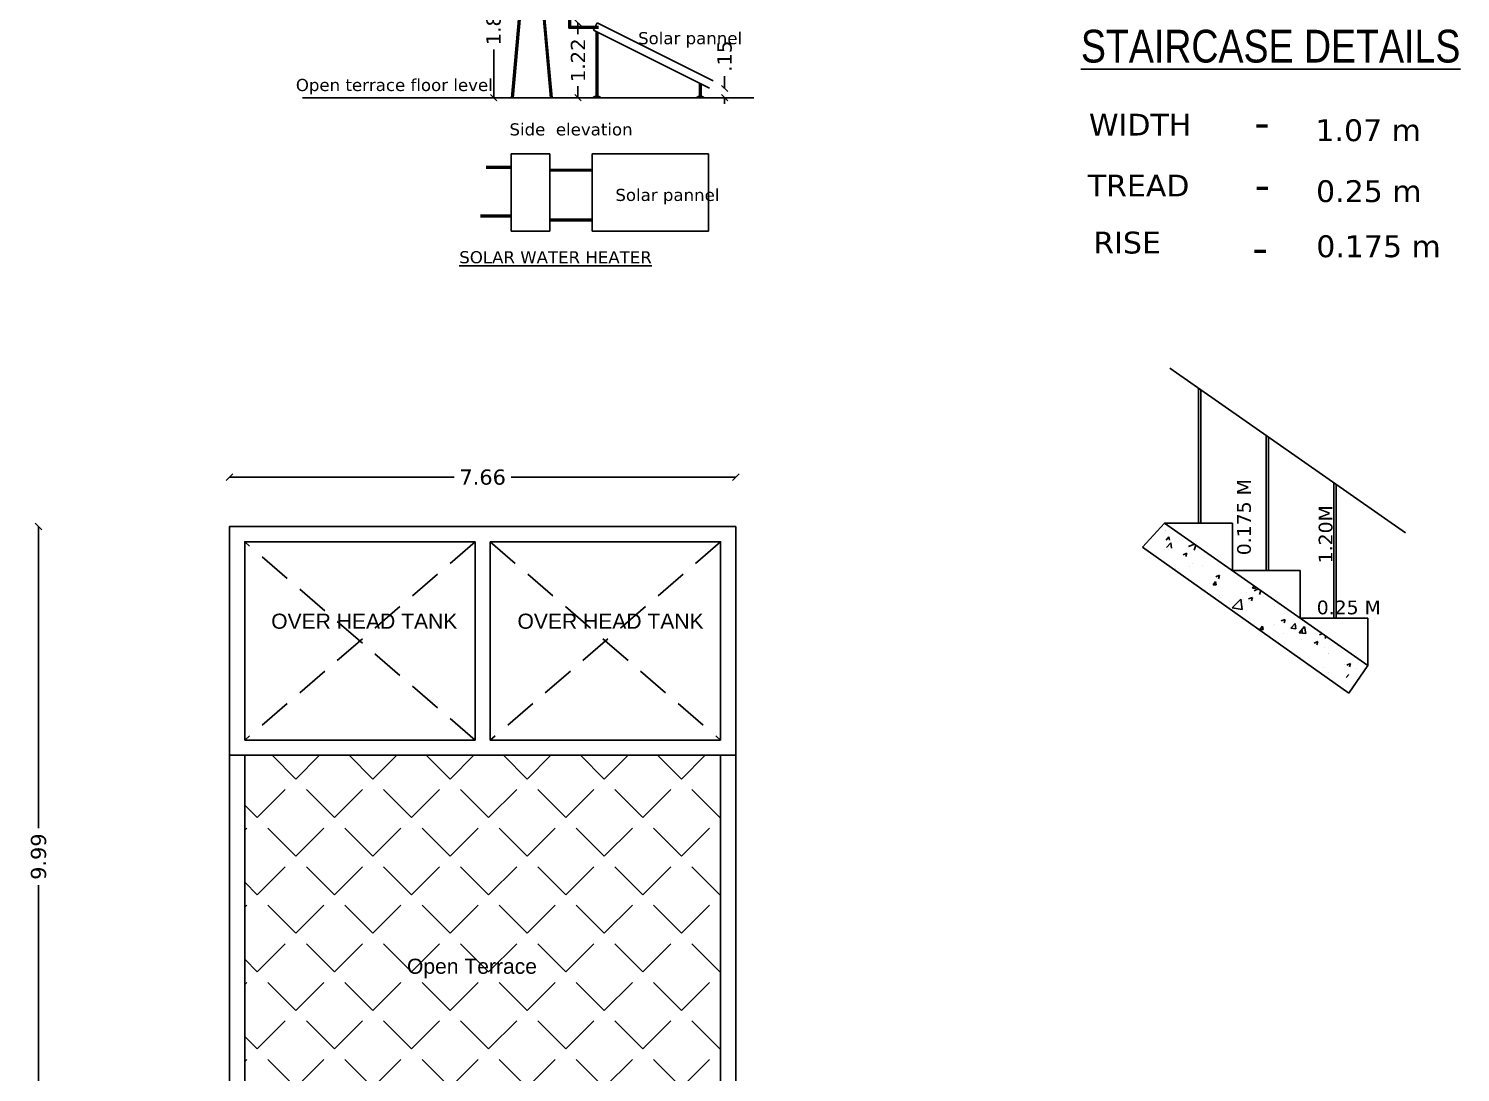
# Model space of a CAD drawing. Header units: metres. Extents: x 1161 to 1456, y 119 to 208.
# Drawn here: x 1353.4 to 1375.06, y 147.69 to 163.48 of the extents above; entities that cross this region are included whole.
import ezdxf

# ---------------------------------------------------------------- set-up
doc = ezdxf.new("R2010")
doc.units = ezdxf.units.M
doc.header["$MEASUREMENT"] = 0
doc.header["$PDMODE"] = 1
doc.header["$PDSIZE"] = -5
doc.linetypes.add('DASHED', pattern=[0.75, 0.5, -0.25])
doc.layers.add('HAT', color=9, linetype='Continuous', lineweight=15)
doc.styles.add('100sc mnt', font='arial.ttf', dxfattribs={"height": 12})
doc.styles.add('BOUND1', font='times.ttf')
doc.styles.add('HANDWRITE', font='ARIALN.TTF')
doc.styles.get("Standard").update_dxf_attribs({"font": 'verdana.ttf'})
doc.dimstyles.new('app', dxfattribs={"dimtxt": 0.23, "dimasz": 0.1, "dimexe": 0.18, "dimexo": 0.0625, "dimgap": 0.09, "dimtad": 0, "dimzin": 0, "dimdsep": 46, "dimtxsty": 'Standard', "dimblk": 'OBLIQUE', "dimcen": 0.09, "dimse1": 1, "dimse2": 1, "dimclrd": 8, "dimclre": 8, "dimclrt": 6, "dimadec": 0, "dimazin": 0, "dimtfac": 1, "dimtofl": 0, "dimtmove": 0, "dimatfit": 3, "dimfxl": 0, "dimtolj": 1, "dimtzin": 0, "dimarcsym": 0})

# ---------------------------------------------------------------- blocks, each defined once
blk = doc.blocks.new('_Oblique')
at = {"layer": 'HAT', "color": 0, "linetype": 'Continuous', "lineweight": -2}
blk.add_line((-0.5, -0.5), (0.5, 0.5), dxfattribs=at)
blk = doc.blocks.new('A$C52DA3787')
for p, q in [((-0.121, 1.534), (-0.666, 1.534)), ((-0.147, 1.508), (-0.666, 1.508)), ((-0.147, 1.508), (-0.147, 0.099)), ((-0.121, 1.534), (-0.121, 0.099)), ((-0.76, 0.976), (-0.76, 0.785)), ((-0.734, 0.976), (-0.734, 0.759)), ((-0.76, 0.785), (-1.211, 0.785)), ((-0.734, 0.759), (-1.211, 0.759)), ((0.328, 0.125), (-0.147, 0.125)), ((0.328, 0.099), (-0.147, 0.099)), ((0.292, 0.035), (0.292, -0.994)), ((0.318, 0.035), (0.318, -0.994)), ((1.956, -0.992), (1.956, -0.784)), ((1.982, -0.992), (1.982, -0.797)), ((0.172, -1.02), (0.39, -1.02)), ((1.837, -1.02), (2.055, -1.02)), ((-1.073, -2.124), (-1.477, -2.124)), ((-1.073, -2.15), (-1.477, -2.15)), ((-0.451, -2.173), (0.23, -2.173)), ((-0.451, -2.198), (0.23, -2.198)), ((-1.073, -2.909), (-1.567, -2.909)), ((-1.073, -2.935), (-1.567, -2.935)), ((-0.451, -2.972), (0.23, -2.972)), ((-0.451, -2.998), (0.23, -2.998))]:
    blk.add_line(p, q)
at = {"ltscale": 10}
for p, q in [((-1.356, 0.976), (-1.356, 0.593)), ((-0.886, 1.008), (-1.067, -1.02)), ((-0.861, 0.998), (-1.041, -1.02)), ((-0.624, 0.998), (-0.444, -1.02)), ((-0.599, 1.008), (-0.417, -1.02)), ((0, 0.185), (0, 0)), ((0.307, 0.185), (0.249, 0.069)), ((0.249, 0.069), (2.115, -0.864)), ((0.307, 0.185), (2.173, -0.748)), ((-1.356, -1.02), (-1.356, -0.242)), ((2.358, -0.871), (2.358, -0.671)), ((0, -1.02), (0, -0.835)), ((2.828, -1.02), (-4.429, -1.02)), ((2.358, -1.02), (2.358, -1.12)), ((-1.073, -1.923), (-1.073, -3.167)), ((-0.451, -1.923), (-1.073, -1.923)), ((-0.451, -1.923), (-0.451, -3.167)), ((0.23, -3.167), (0.23, -1.923)), ((0.23, -1.923), (2.096, -1.923)), ((2.096, -1.923), (2.096, -3.167)), ((-0.451, -3.167), (-1.073, -3.167)), ((2.096, -3.167), (0.23, -3.167))]:
    blk.add_line(p, q, dxfattribs=at)
for radius in [0.337, 0.311]:
    blk.add_circle((-0.742, 1.313), radius, dxfattribs=at)
blk.add_arc((-0.666, 1.521), 0.013, 90, 270)
for centre in [(0.303, -1.069), (1.967, -1.069)]:
    blk.add_arc(centre, 0.0765, 40.5596, 139.4404, dxfattribs=at)
at = {"ltscale": 10, "xscale": 0.1, "yscale": 0.1, "zscale": 0.1}
for p, rotation in [((-1.356, 0.976), 90), ((0, 0.185), 90), ((2.358, -0.871), 270), ((-1.356, -1.02), 270), ((0, -1.02), 270), ((2.358, -1.02), 90)]:
    blk.add_blockref('_Oblique', p, dxfattribs=dict(at, rotation=rotation))
for s, p in [('Heat water tank', (-2.641, 1.36)), ('Solar pannel', (0.966, -0.159)), ('Open terrace floor level', (-4.537, -0.912)), ('Side  elevation', (-1.102, -1.626)), ('Solar pannel', (0.601, -2.68)), ('%%USOLAR WATER HEATER', (-1.909, -3.682))]:
    blk.add_text(s, height=0.19437).set_placement(p)
at = {"ltscale": 10, "char_height": 0.23, "attachment_point": 5, "rotation": 90}
for s, insert in [('\\A1;1.80', (-1.356, 0.175)), ('\\A1;1.22', (0, -0.417)), ('\\A1;.15', (2.358, -0.353))]:
    blk.add_mtext(s, dxfattribs=dict(at, insert=insert))
blk = doc.blocks.new('A$C471052C9')
for p, q in [((1.179, -0.825), (-1.179, 0.825)), ((-0.892, -0.728), (-0.892, 0.624)), ((-0.87, -0.728), (-0.87, 0.609)), ((-0.214, -1.202), (-0.214, 0.15)), ((-0.192, -1.202), (-0.192, 0.135)), ((0.464, -1.677), (0.464, -0.325)), ((0.486, -1.677), (0.486, -0.34)), ((-1.231, -0.728), (-1.451, -0.968)), ((-1.231, -0.728), (-0.553, -0.728)), ((0.803, -2.152), (-1.231, -0.728)), ((-0.553, -0.728), (-0.553, -1.202)), ((-1.451, -0.968), (0.613, -2.43)), ((-0.553, -1.202), (0.125, -1.202)), ((0.125, -1.202), (0.125, -1.677)), ((0.125, -1.677), (0.803, -1.677)), ((0.803, -1.677), (0.803, -2.152)), ((0.803, -2.152), (0.613, -2.43))]:
    blk.add_line(p, q)
at = {"linetype": 'Continuous'}
for p, q in [((-1.224, -0.804), (-1.224, -0.804)), ((-1.221, -0.802), (-1.221, -0.802)), ((-1.231, -0.987), (-1.231, -0.987)), ((-1.216, -0.896), (-1.19, -0.864)), ((-1.212, -0.97), (-1.169, -0.925)), ((-1.183, -0.898), (-1.19, -0.864)), ((-1.187, -0.995), (-1.187, -0.995)), ((-1.163, -0.977), (-1.169, -0.925)), ((-0.991, -0.961), (-0.931, -0.938)), ((-0.946, -0.946), (-0.946, -0.946)), ((-0.936, -0.998), (-0.919, -0.946)), ((-1.046, -1.043), (-1.007, -1.029)), ((-1.018, -1.062), (-1.007, -1.029)), ((-0.952, -1.128), (-0.952, -1.128)), ((-1.124, -1.184), (-1.124, -1.184)), ((-0.985, -1.165), (-0.985, -1.165)), ((-0.848, -1.147), (-0.848, -1.147)), ((-0.718, -1.264), (-0.68, -1.249)), ((-0.691, -1.283), (-0.68, -1.249)), ((-0.677, -1.272), (-0.677, -1.272)), ((-0.959, -1.311), (-0.959, -1.311)), ((-0.784, -1.336), (-0.784, -1.336)), ((-0.746, -1.343), (-0.72, -1.311)), ((-0.746, -1.343), (-0.714, -1.346)), ((-0.714, -1.346), (-0.72, -1.311)), ((-0.438, -1.291), (-0.438, -1.291)), ((-0.407, -1.42), (-0.407, -1.42)), ((-0.353, -1.377), (-0.335, -1.355)), ((-0.353, -1.377), (-0.32, -1.38)), ((-0.336, -1.403), (-0.291, -1.386)), ((-0.32, -1.38), (-0.323, -1.363)), ((-0.281, -1.44), (-0.268, -1.402)), ((-0.684, -1.455), (-0.684, -1.455)), ((-0.582, -1.507), (-0.582, -1.507)), ((-0.554, -1.576), (-0.468, -1.487)), ((-0.456, -1.591), (-0.468, -1.487)), ((-0.445, -1.489), (-0.445, -1.489)), ((-0.391, -1.485), (-0.352, -1.47)), ((-0.363, -1.504), (-0.352, -1.47)), ((-0.237, -1.462), (-0.237, -1.462)), ((-0.129, -1.561), (-0.129, -1.561)), ((-0.554, -1.576), (-0.456, -1.591)), ((-0.414, -1.603), (-0.414, -1.603)), ((-0.381, -1.678), (-0.381, -1.678)), ((-0.063, -1.706), (-0.025, -1.691)), ((-0.036, -1.724), (-0.025, -1.691)), ((-0.035, -1.632), (-0.035, -1.632)), ((0.146, -1.705), (0.146, -1.705)), ((-0.277, -1.79), (-0.25, -1.758)), ((-0.277, -1.79), (-0.244, -1.793)), ((-0.244, -1.793), (-0.25, -1.758)), ((-0.179, -1.849), (-0.179, -1.849)), ((-0.143, -1.75), (-0.143, -1.75)), ((-0.135, -1.744), (-0.135, -1.744)), ((-0.042, -1.831), (-0.042, -1.831)), ((0.032, -1.777), (0.075, -1.732)), ((0.032, -1.777), (0.081, -1.784)), ((0.081, -1.784), (0.075, -1.732)), ((0.117, -1.824), (0.17, -1.761)), ((0.117, -1.824), (0.182, -1.83)), ((0.15, -1.827), (0.143, -1.793)), ((0.166, -1.803), (0.166, -1.803)), ((0.182, -1.83), (0.17, -1.761)), ((0.319, -1.845), (0.348, -1.833)), ((0.374, -1.881), (0.382, -1.857)), ((0.14, -1.888), (0.14, -1.888)), ((0.264, -1.927), (0.303, -1.912)), ((0.292, -1.945), (0.303, -1.912)), ((0.368, -1.974), (0.368, -1.974)), ((0.505, -1.956), (0.505, -1.956)), ((0.133, -2.071), (0.133, -2.071)), ((0.41, -2.036), (0.41, -2.036)), ((0.414, -2.033), (0.414, -2.033)), ((0.569, -2.145), (0.569, -2.145)), ((0.592, -2.148), (0.63, -2.133)), ((0.619, -2.166), (0.63, -2.133)), ((0.361, -2.172), (0.361, -2.172)), ((0.404, -2.218), (0.404, -2.218)), ((0.586, -2.271), (0.613, -2.24)), ((0.689, -2.177), (0.689, -2.177))]:
    blk.add_line(p, q, dxfattribs=at)
for s, height, p in [('               0.175 M', 0.13716, (-0.368, -1.945)), ('1.20M', 0.1372, (0.448, -1.129))]:
    blk.add_text(s, height=height, rotation=90).set_placement(p)
blk.add_text('               0.25 M', height=0.13716).set_placement((-0.606, -1.639))
blk = doc.blocks.new('*D107')
at = {"color": 8, "lineweight": -2}
for p, q in [((1356.443, 156.697), (1359.844, 156.697)), ((1364.103, 156.697), (1360.702, 156.697))]:
    blk.add_line(p, q, dxfattribs=at)
at = {"layer": 'DEFPOINTS', "color": 0}
for p in [(1356.443, 156.697), (1356.443, 155.95), (1364.103, 155.95)]:
    blk.add_point(p, dxfattribs=at)
at = {"color": 8, "lineweight": -2, "xscale": 0.1, "yscale": 0.1, "zscale": 0.1, "rotation": 180}
blk.add_blockref('_Oblique', (1356.443, 156.697), dxfattribs=at)
at = {"color": 8, "lineweight": -2, "xscale": 0.1, "yscale": 0.1, "zscale": 0.1}
blk.add_blockref('_Oblique', (1364.103, 156.697), dxfattribs=at)
at = {"color": 6, "insert": (1360.273, 156.697), "char_height": 0.23, "attachment_point": 5}
blk.add_mtext('\\A1;7.66', dxfattribs=at)
blk = doc.blocks.new('*D109')
at = {"color": 8, "lineweight": -2}
for p, q in [((1353.555, 155.95), (1353.555, 151.386)), ((1353.555, 145.962), (1353.555, 150.526))]:
    blk.add_line(p, q, dxfattribs=at)
at = {"layer": 'DEFPOINTS', "color": 0}
for p in [(1353.555, 155.95), (1356.443, 155.95), (1358.233, 145.962)]:
    blk.add_point(p, dxfattribs=at)
at = {"color": 8, "lineweight": -2, "xscale": 0.1, "yscale": 0.1, "zscale": 0.1}
for p, rotation in [((1353.555, 155.95), 90), ((1353.555, 145.962), 270)]:
    blk.add_blockref('_Oblique', p, dxfattribs=dict(at, rotation=rotation))
at = {"color": 6, "insert": (1353.555, 150.956), "char_height": 0.23, "attachment_point": 5, "rotation": 90}
blk.add_mtext('\\A1;9.99', dxfattribs=at)

msp = doc.modelspace()

# ---------------------------------------------------------------- hatches: boundary and pattern name
h = msp.add_hatch()
h.set_pattern_fill('ANGLE', color=256, scale=3, angle=45)
h.set_pattern_definition([(45, (1796.1348, -2925.69444), (-0.5833631, 0.5833631), [0.6, -0.225]), (135, (1796.1348, -2925.69444), (-0.5833631, -0.5833631), [0.6, -0.225])])
h.paths.add_polyline_path([(1358.9836, 146.161), (1359.6274, 146.161), (1359.6274, 146.5731), (1358.9836, 146.5731)], flags=24)
h.paths.add_polyline_path([(1361.9164, 146.1627), (1362.5602, 146.1627), (1362.5602, 146.5749), (1361.9164, 146.5749)], flags=24)
h.paths.add_polyline_path([(1360.9297, 144.6398), (1360.9297, 145.2836), (1360.5176, 145.2836), (1360.5176, 144.6398)], flags=24)
h.paths.add_polyline_path([(1357.0068, 146.1627), (1357.6506, 146.1627), (1357.6506, 146.5748), (1357.0068, 146.5748)], flags=24)
h.paths.add_polyline_path([(1359.9507, 146.6631), (1360.5945, 146.6631), (1360.5945, 147.0752), (1359.9507, 147.0752)], flags=24)
h.paths.add_polyline_path([(1359.1447, 134.7072), (1361.088, 134.7072), (1361.088, 135.0611), (1359.1447, 135.0611)], flags=24)
h.paths.add_polyline_path([(1359.054, 147.5058), (1361.1685, 147.5058), (1361.1685, 147.9491), (1359.054, 147.9491)], flags=24)
h.paths.add_polyline_path([(1363.8728, 152.4896), (1356.6728, 152.4896), (1356.6728, 144.5796), (1358.2328, 144.5796), (1358.2328, 145.962), (1360.3728, 145.962), (1360.3728, 143.9796), (1363.8728, 143.9796)])

# ---------------------------------------------------------------- linework, layer by layer
for p, q in [((1360.1578, 152.7196), (1360.1578, 155.7196)), ((1360.3878, 152.7196), (1360.3878, 155.7196)), ((1360.1578, 152.7196), (1356.6728, 152.7196)), ((1363.8728, 152.7196), (1360.3878, 152.7196)), ((1364.1028, 152.4896), (1356.4428, 152.4896))]:
    msp.add_line(p, q)
for points in [[(1364.1028, 143.9796), (1364.1028, 155.9496), (1356.4428, 155.9496), (1356.4428, 143.9796)], [(1360.1578, 155.7196), (1356.6728, 155.7196), (1356.6728, 152.7196)], [(1363.8728, 152.7196), (1363.8728, 155.7196), (1360.3878, 155.7196)], [(1356.6728, 152.4896), (1356.6728, 143.9796)], [(1363.8728, 143.9796), (1363.8728, 152.4896)]]:
    msp.add_lwpolyline(points)
at = {"linetype": 'DASHED'}
for points in [[(1360.1578, 152.7196), (1356.6728, 155.7196)], [(1360.1578, 155.7196), (1356.6728, 152.7196)], [(1360.3878, 155.7196), (1363.8728, 152.7196)], [(1363.8728, 155.7196), (1360.3878, 152.7196)]]:
    msp.add_lwpolyline(points, dxfattribs=at)

# ---------------------------------------------------------------- block references
at = {"lineweight": 0}
for name, p, xscale, yscale, zscale in [('A$C52DA3787', (1361.7151, 163.3978), 0.9407999999999996, 0.9407999999999996, 0.9407999999999996), ('A$C471052C9', (1372.4506, 157.101), 1.511999999999999, 1.511999999999999, 1.511999999999999)]:
    msp.add_blockref(name, p, dxfattribs=dict(at, xscale=xscale, yscale=yscale, zscale=zscale))

# ---------------------------------------------------------------- texts
for s, height, style, p in [('%%uSTAIRCASE DETAILS', 0.495599, 'HANDWRITE', (1369.3233, 162.9709)), ('-', 0.4405, 'BOUND1', (1371.9517, 161.8542)), ('-', 0.4405, 'BOUND1', (1371.9586, 160.9074)), ('-', 0.4405, 'BOUND1', (1371.9244, 159.9534)), ('OVER HEAD TANK', 0.228188, '100sc mnt', (1357.0734, 154.4039)), ('OVER HEAD TANK', 0.228188, '100sc mnt', (1360.7994, 154.4039)), ('Open Terrace', 0.228188, '100sc mnt', (1359.1279, 149.1833))]:
    msp.add_text(s, height=height, dxfattribs=dict(style=style)).set_placement(p)
for s, p in [('WIDTH', (1369.4447, 161.8659)), ('1.07 m', (1372.8719, 161.7817)), ('TREAD', (1369.4278, 160.9442)), ('0.25 m', (1372.8811, 160.86)), ('RISE', (1369.5104, 160.0816)), ('0.175 m', (1372.8839, 160.0258))]:
    msp.add_text(s, height=0.3304).set_placement(p)

# ---------------------------------------------------------------- dimensions: what is measured, and where the dimension line sits
dim = msp.add_linear_dim(base=(1356.4428, 156.6975), p1=(1364.1028, 155.9496), p2=(1356.4428, 155.9496), dimstyle='app')
dim.commit()
dim.dimension.update_dxf_attribs({"geometry": '*D107', "text_midpoint": (1360.2728, 156.6975)})
dim = msp.add_linear_dim(base=(1353.5551, 155.9496), p1=(1358.2328, 145.962), p2=(1356.4428, 155.9496), angle=90, dimstyle='app', override={"dimtmove": 1})
dim.commit()
dim.dimension.update_dxf_attribs({"geometry": '*D109', "text_midpoint": (1353.5551, 150.9558)})

doc.saveas('drawing.dxf')
